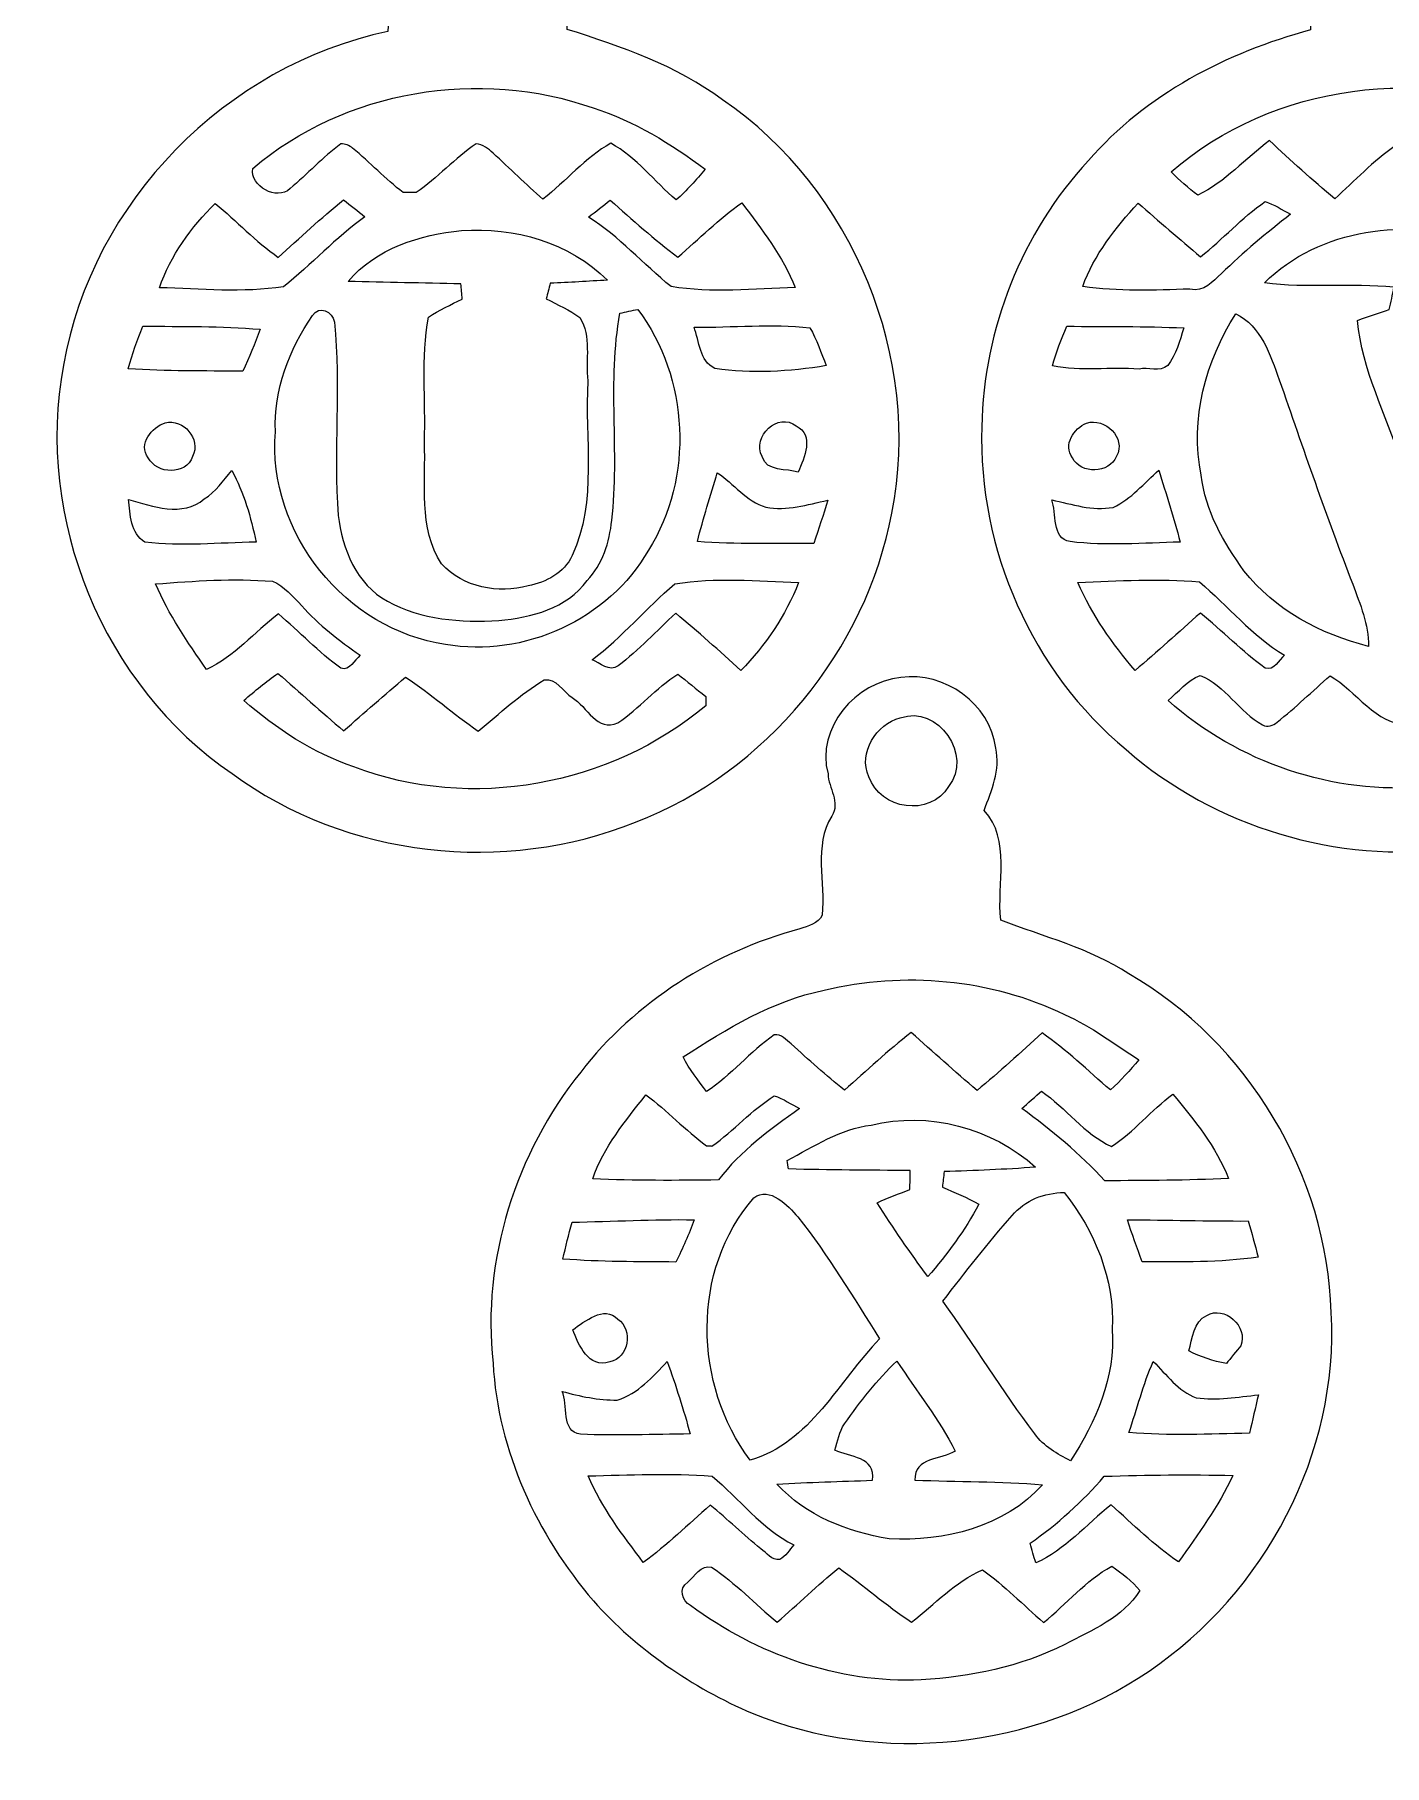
# Model space of a CAD drawing. Header units: centimetres. Extents: x -16.5 to 16.3, y -14.9 to 14.8.
# Drawn here: x -16.5 to -2.44, y -14.89 to 3.13 of the extents above; entities that cross this region are included whole.
import ezdxf

# ---------------------------------------------------------------- set-up
doc = ezdxf.new("R2010")
doc.units = ezdxf.units.CM
doc.header["$MEASUREMENT"] = 0
doc.layers.add('Layer 1', color=7, linetype='Continuous')

msp = doc.modelspace()

# ---------------------------------------------------------------- linework, layer by layer
at = {"layer": 'Layer 1', "color": 250, "lineweight": 9}
for points, knots in [([(-12.68031, 5.23634), (-12.469, 5.70236), (-11.83576, 5.86394), (-11.41455, 5.593), (-11.41455, 5.593), (-10.97216, 5.35946), (-10.8755, 4.73505), (-11.14291, 4.33464), (-11.14291, 4.33464), (-11.0847, 4.26868), (-11.01873, 4.20623), (-10.98098, 4.12545), (-10.98098, 4.12545), (-10.94147, 3.81394), (-10.95594, 3.49891), (-10.95453, 3.18529), (-10.95453, 3.18529), (-10.38938, 3.00397), (-9.81541, 2.811), (-9.33492, 2.45011), (-9.33492, 2.45011), (-7.97496, 1.52477), (-7.25071, -0.23771), (-7.57139, -1.85167), (-7.57139, -1.85167), (-7.84232, -3.2843), (-8.87913, -4.54654), (-10.24227, -5.07217), (-10.24227, -5.07217), (-11.60858, -5.62004), (-13.25534, -5.44259), (-14.44597, -4.56488), (-14.44597, -4.56488), (-15.79217, -3.65083), (-16.50372, -1.90776), (-16.2021, -0.31214), (-16.2021, -0.31214), (-15.9107, 1.38789), (-14.50594, 2.81135), (-12.82284, 3.16272), (-12.82284, 3.16272), (-12.79991, 3.48692), (-12.80132, 3.81253), (-12.77098, 4.13603), (-12.77098, 4.13603), (-12.74452, 4.21294), (-12.68102, 4.26868), (-12.63128, 4.33006), (-12.63128, 4.33006), (-12.77521, 4.60558), (-12.86411, 4.958), (-12.68031, 5.23634), (-12.68031, 5.23634), (-12.68031, 5.23634), (-12.68031, 5.23634), (-12.68031, 5.23634)], [0, 0, 0, 0, 0.06666667, 0.06666667, 0.06666667, 0.06666667, 0.13333333, 0.13333333, 0.13333333, 0.13333333, 0.2, 0.2, 0.2, 0.2, 0.26666667, 0.26666667, 0.26666667, 0.26666667, 0.33333333, 0.33333333, 0.33333333, 0.33333333, 0.4, 0.4, 0.4, 0.4, 0.46666667, 0.46666667, 0.46666667, 0.46666667, 0.53333333, 0.53333333, 0.53333333, 0.53333333, 0.6, 0.6, 0.6, 0.6, 0.66666667, 0.66666667, 0.66666667, 0.66666667, 0.73333333, 0.73333333, 0.73333333, 0.73333333, 0.8, 0.8, 0.8, 0.8, 0.86666667, 0.86666667, 0.86666667, 0.86666667, 1, 1, 1, 1]), ([(-2.45858, 5.70483), (-1.98198, 5.83466), (-1.44223, 5.46283), (-1.37414, 4.97811), (-1.37414, 4.97811), (-1.31805, 4.75269), (-1.43588, 4.54278), (-1.51313, 4.33747), (-1.51313, 4.33747), (-1.45034, 4.26268), (-1.3752, 4.19106), (-1.34662, 4.0944), (-1.34662, 4.0944), (-1.31276, 3.79243), (-1.32475, 3.48763), (-1.32334, 3.18424), (-1.32334, 3.18424), (-0.67141, 2.99691), (-0.02864, 2.73797), (0.49876, 2.29982), (0.49876, 2.29982), (1.84425, 1.26548), (2.44327, -0.61624), (1.95714, -2.24008), (1.95714, -2.24008), (1.49888, -3.88226), (-0.01594, -5.16778), (-1.71281, -5.34522), (-1.71281, -5.34522), (-2.92918, -5.50609), (-4.20624, -5.12509), (-5.12981, -4.31617), (-5.12981, -4.31617), (-6.11265, -3.50408), (-6.67321, -2.22632), (-6.63406, -0.9542), (-6.63406, -0.9542), (-6.61571, 0.06286), (-6.21743, 1.07216), (-5.52422, 1.81828), (-5.52422, 1.81828), (-4.92414, 2.50655), (-4.08383, 2.94399), (-3.2107, 3.17894), (-3.2107, 3.17894), (-3.20188, 3.47598), (-3.20506, 3.77337), (-3.18036, 4.06971), (-3.18036, 4.06971), (-3.16061, 4.17836), (-3.07382, 4.25633), (-3.00574, 4.33747), (-3.00574, 4.33747), (-3.14226, 4.60487), (-3.22093, 4.94142), (-3.07171, 5.21941), (-3.07171, 5.21941), (-2.93941, 5.44836), (-2.7281, 5.65862), (-2.45858, 5.70483), (-2.45858, 5.70483), (-2.45858, 5.70483), (-2.45858, 5.70483), (-2.45858, 5.70483)], [0, 0, 0, 0, 0.05882353, 0.05882353, 0.05882353, 0.05882353, 0.11764706, 0.11764706, 0.11764706, 0.11764706, 0.17647059, 0.17647059, 0.17647059, 0.17647059, 0.23529412, 0.23529412, 0.23529412, 0.23529412, 0.29411765, 0.29411765, 0.29411765, 0.29411765, 0.35294118, 0.35294118, 0.35294118, 0.35294118, 0.41176471, 0.41176471, 0.41176471, 0.41176471, 0.47058824, 0.47058824, 0.47058824, 0.47058824, 0.52941176, 0.52941176, 0.52941176, 0.52941176, 0.58823529, 0.58823529, 0.58823529, 0.58823529, 0.64705882, 0.64705882, 0.64705882, 0.64705882, 0.70588235, 0.70588235, 0.70588235, 0.70588235, 0.76470588, 0.76470588, 0.76470588, 0.76470588, 0.82352941, 0.82352941, 0.82352941, 0.82352941, 0.88235294, 0.88235294, 0.88235294, 0.88235294, 1, 1, 1, 1]), ([(-14.23148, 1.73644), (-14.26288, 1.55581), (-13.97818, 1.39318), (-13.84166, 1.52689), (-13.84166, 1.52689), (-13.66104, 1.67717), (-13.50299, 1.85426), (-13.31249, 1.99255), (-13.31249, 1.99255), (-13.26734, 1.99467), (-13.2243, 1.97597), (-13.19008, 1.9474), (-13.19008, 1.9474), (-13.00805, 1.80099), (-12.85035, 1.62602), (-12.66268, 1.48596), (-12.66268, 1.48596), (-12.66268, 1.48596), (-12.52721, 1.48561), (-12.52721, 1.48561), (-12.52721, 1.48561), (-12.30531, 1.63766), (-12.1254, 1.84333), (-11.90315, 1.99467), (-11.90315, 1.99467), (-11.83188, 1.99044), (-11.7772, 1.93964), (-11.7257, 1.89554), (-11.7257, 1.89554), (-11.55248, 1.73714), (-11.38421, 1.57239), (-11.20817, 1.41647), (-11.20817, 1.41647), (-10.96617, 1.60203), (-10.76791, 1.85356), (-10.49803, 1.9989), (-10.49803, 1.9989), (-10.23345, 1.85426), (-10.04612, 1.60026), (-9.81717, 1.40871), (-9.81717, 1.40871), (-9.70816, 1.50678), (-9.6115, 1.61755), (-9.51555, 1.72762), (-9.51555, 1.72762), (-9.87256, 1.99326), (-10.25708, 2.23279), (-10.6843, 2.36685), (-10.6843, 2.36685), (-11.86575, 2.78701), (-13.27369, 2.55241), (-14.23148, 1.73644), (-14.23148, 1.73644), (-14.23148, 1.73644), (-14.23148, 1.73644), (-14.23148, 1.73644)], [0, 0, 0, 0, 0.06666667, 0.06666667, 0.06666667, 0.06666667, 0.13333333, 0.13333333, 0.13333333, 0.13333333, 0.2, 0.2, 0.2, 0.2, 0.26666667, 0.26666667, 0.26666667, 0.26666667, 0.33333333, 0.33333333, 0.33333333, 0.33333333, 0.4, 0.4, 0.4, 0.4, 0.46666667, 0.46666667, 0.46666667, 0.46666667, 0.53333333, 0.53333333, 0.53333333, 0.53333333, 0.6, 0.6, 0.6, 0.6, 0.66666667, 0.66666667, 0.66666667, 0.66666667, 0.73333333, 0.73333333, 0.73333333, 0.73333333, 0.8, 0.8, 0.8, 0.8, 0.86666667, 0.86666667, 0.86666667, 0.86666667, 1, 1, 1, 1]), ([(-4.66273, 1.70116), (-4.57489, 1.61473), (-4.48317, 1.53288), (-4.38404, 1.4588), (-4.38404, 1.4588), (-4.09758, 1.59391), (-3.88662, 1.84086), (-3.63545, 2.02748), (-3.63545, 2.02748), (-3.41566, 1.81863), (-3.18953, 1.61649), (-2.95741, 1.42141), (-2.95741, 1.42141), (-2.74962, 1.60767), (-2.55665, 1.81193), (-2.3277, 1.9728), (-2.3277, 1.9728), (-2.3277, 1.9728), (-2.19153, 1.97068), (-2.19153, 1.97068), (-2.19153, 1.97068), (-1.96434, 1.81334), (-1.78901, 1.59074), (-1.57381, 1.41682), (-1.57381, 1.41682), (-1.35156, 1.60062), (-1.15683, 1.81511), (-0.93035, 1.99326), (-0.93035, 1.99326), (-0.83968, 1.99396), (-0.76419, 1.93611), (-0.69716, 1.88213), (-0.69716, 1.88213), (-0.52289, 1.73361), (-0.35638, 1.57592), (-0.18493, 1.42423), (-0.18493, 1.42423), (-0.08191, 1.50219), (0.01792, 1.58404), (0.11917, 1.66412), (0.11917, 1.66412), (-0.09391, 1.93787), (-0.42093, 2.09133), (-0.72609, 2.23879), (-0.72609, 2.23879), (-1.99538, 2.83393), (-3.60228, 2.62226), (-4.66273, 1.70116), (-4.66273, 1.70116), (-4.66273, 1.70116), (-4.66273, 1.70116), (-4.66273, 1.70116)], [0, 0, 0, 0, 0.07142857, 0.07142857, 0.07142857, 0.07142857, 0.14285714, 0.14285714, 0.14285714, 0.14285714, 0.21428571, 0.21428571, 0.21428571, 0.21428571, 0.28571429, 0.28571429, 0.28571429, 0.28571429, 0.35714286, 0.35714286, 0.35714286, 0.35714286, 0.42857143, 0.42857143, 0.42857143, 0.42857143, 0.5, 0.5, 0.5, 0.5, 0.57142857, 0.57142857, 0.57142857, 0.57142857, 0.64285714, 0.64285714, 0.64285714, 0.64285714, 0.71428571, 0.71428571, 0.71428571, 0.71428571, 0.78571429, 0.78571429, 0.78571429, 0.78571429, 0.85714286, 0.85714286, 0.85714286, 0.85714286, 1, 1, 1, 1]), ([(-13.96513, 0.81075), (-14.20114, 0.97655), (-14.3987, 1.18928), (-14.62059, 1.37166), (-14.62059, 1.37166), (-14.87389, 1.12719), (-15.08696, 0.82874), (-15.20268, 0.49501), (-15.20268, 0.49501), (-14.77299, 0.48125), (-14.33484, 0.43998), (-13.90939, 0.50489), (-13.90939, 0.50489), (-13.62011, 0.73631), (-13.36576, 1.01501), (-13.06343, 1.23373), (-13.06343, 1.23373), (-13.13575, 1.2937), (-13.20913, 1.35226), (-13.28356, 1.40941), (-13.28356, 1.40941), (-13.51922, 1.21962), (-13.74182, 1.01465), (-13.96513, 0.81075), (-13.96513, 0.81075), (-13.96513, 0.81075), (-13.96513, 0.81075), (-13.96513, 0.81075)], [0, 0, 0, 0, 0.125, 0.125, 0.125, 0.125, 0.25, 0.25, 0.25, 0.25, 0.375, 0.375, 0.375, 0.375, 0.5, 0.5, 0.5, 0.5, 0.625, 0.625, 0.625, 0.625, 0.75, 0.75, 0.75, 0.75, 1, 1, 1, 1]), ([(-10.73122, 1.2302), (-10.4116, 1.02771), (-10.1636, 0.7409), (-9.87185, 0.50595), (-9.87185, 0.50595), (-9.44781, 0.43751), (-9.00755, 0.48231), (-8.57786, 0.49642), (-8.57786, 0.49642), (-8.70945, 0.82098), (-8.92323, 1.1032), (-9.1356, 1.37872), (-9.1356, 1.37872), (-9.37338, 1.20939), (-9.58222, 1.00478), (-9.80059, 0.81181), (-9.80059, 0.81181), (-10.04577, 0.99772), (-10.27613, 1.20198), (-10.50579, 1.40659), (-10.50579, 1.40659), (-10.58093, 1.34803), (-10.65608, 1.28911), (-10.73122, 1.2302), (-10.73122, 1.2302), (-10.73122, 1.2302), (-10.73122, 1.2302), (-10.73122, 1.2302)], [0, 0, 0, 0, 0.125, 0.125, 0.125, 0.125, 0.25, 0.25, 0.25, 0.25, 0.375, 0.375, 0.375, 0.375, 0.5, 0.5, 0.5, 0.5, 0.625, 0.625, 0.625, 0.625, 0.75, 0.75, 0.75, 0.75, 1, 1, 1, 1]), ([(-4.35582, 0.81639), (-4.57101, 1.00372), (-4.79044, 1.18681), (-5.00528, 1.37484), (-5.00528, 1.37484), (-5.24023, 1.11872), (-5.46495, 0.83862), (-5.58243, 0.50736), (-5.58243, 0.50736), (-5.21271, 0.45585), (-4.83701, 0.46714), (-4.46518, 0.48125), (-4.46518, 0.48125), (-4.31701, 0.43998), (-4.23058, 0.56274), (-4.13674, 0.64212), (-4.13674, 0.64212), (-3.91061, 0.86366), (-3.66614, 1.06475), (-3.41743, 1.26019), (-3.41743, 1.26019), (-3.50633, 1.30393), (-3.58817, 1.3639), (-3.68307, 1.39213), (-3.68307, 1.39213), (-3.92472, 1.22138), (-4.12369, 0.99913), (-4.35582, 0.81639), (-4.35582, 0.81639), (-4.35582, 0.81639), (-4.35582, 0.81639), (-4.35582, 0.81639)], [0, 0, 0, 0, 0.11111111, 0.11111111, 0.11111111, 0.11111111, 0.22222222, 0.22222222, 0.22222222, 0.22222222, 0.33333333, 0.33333333, 0.33333333, 0.33333333, 0.44444444, 0.44444444, 0.44444444, 0.44444444, 0.55555556, 0.55555556, 0.55555556, 0.55555556, 0.66666667, 0.66666667, 0.66666667, 0.66666667, 0.77777778, 0.77777778, 0.77777778, 0.77777778, 1, 1, 1, 1]), ([(-12.05449, 1.08909), (-12.48946, 1.04852), (-12.94631, 0.90494), (-13.23735, 0.56098), (-13.23735, 0.56098), (-12.84577, 0.54687), (-12.45418, 0.54581), (-12.06225, 0.53452), (-12.06225, 0.53452), (-12.05766, 0.48231), (-12.05272, 0.42975), (-12.04778, 0.37683), (-12.04778, 0.37683), (-12.16667, 0.31651), (-12.28838, 0.26183), (-12.39986, 0.18809), (-12.39986, 0.18809), (-12.47782, -0.23806), (-12.42702, -0.67868), (-12.44219, -1.11083), (-12.44219, -1.11083), (-12.42314, -1.53452), (-12.50851, -2.00654), (-12.26263, -2.38224), (-12.26263, -2.38224), (-12.03826, -2.62813), (-11.67243, -2.69445), (-11.35951, -2.61049), (-11.35951, -2.61049), (-11.17395, -2.57627), (-10.98628, -2.4722), (-10.90302, -2.29581), (-10.90302, -2.29581), (-10.63879, -1.72608), (-10.77285, -1.07979), (-10.74004, -0.47548), (-10.74004, -0.47548), (-10.76685, -0.25888), (-10.69806, -0.00981), (-10.82153, 0.18457), (-10.82153, 0.18457), (-10.93089, 0.26288), (-11.05366, 0.31721), (-11.17184, 0.3793), (-11.17184, 0.3793), (-11.15843, 0.43328), (-11.14503, 0.48725), (-11.13162, 0.54052), (-11.13162, 0.54052), (-10.9323, 0.5504), (-10.73298, 0.56133), (-10.53366, 0.57368), (-10.53366, 0.57368), (-10.92842, 0.9635), (-11.50909, 1.13283), (-12.05449, 1.08909), (-12.05449, 1.08909), (-12.05449, 1.08909), (-12.05449, 1.08909), (-12.05449, 1.08909)], [0, 0, 0, 0, 0.0625, 0.0625, 0.0625, 0.0625, 0.125, 0.125, 0.125, 0.125, 0.1875, 0.1875, 0.1875, 0.1875, 0.25, 0.25, 0.25, 0.25, 0.3125, 0.3125, 0.3125, 0.3125, 0.375, 0.375, 0.375, 0.375, 0.4375, 0.4375, 0.4375, 0.4375, 0.5, 0.5, 0.5, 0.5, 0.5625, 0.5625, 0.5625, 0.5625, 0.625, 0.625, 0.625, 0.625, 0.6875, 0.6875, 0.6875, 0.6875, 0.75, 0.75, 0.75, 0.75, 0.8125, 0.8125, 0.8125, 0.8125, 0.875, 0.875, 0.875, 0.875, 1, 1, 1, 1]), ([(-3.69013, 0.54616), (-3.24245, 0.48443), (-2.78772, 0.5444), (-2.33934, 0.49889), (-2.33934, 0.49889), (-2.35521, 0.42163), (-2.37144, 0.34402), (-2.38802, 0.26641), (-2.38802, 0.26641), (-2.49844, 0.22972), (-2.60886, 0.19303), (-2.71858, 0.15493), (-2.71858, 0.15493), (-2.67342, -0.36189), (-2.42154, -0.82438), (-2.2649, -1.31192), (-2.2649, -1.31192), (-2.14214, -1.60508), (-2.08534, -1.93774), (-1.88814, -2.19492), (-1.88814, -2.19492), (-1.72974, -1.62412), (-1.49726, -1.07838), (-1.31734, -0.51464), (-1.31734, -0.51464), (-1.2616, -0.32026), (-1.15895, -0.13046), (-1.18717, 0.07873), (-1.18717, 0.07873), (-1.30746, 0.24454), (-1.62743, 0.21279), (-1.58122, 0.49713), (-1.58122, 0.49713), (-1.36003, 0.51053), (-1.13884, 0.51759), (-0.91729, 0.52782), (-0.91729, 0.52782), (-0.91341, 0.54899), (-0.906, 0.59167), (-0.90212, 0.61284), (-0.90212, 0.61284), (-1.08451, 0.72643), (-1.26231, 0.84991), (-1.45669, 0.94163), (-1.45669, 0.94163), (-2.19258, 1.24608), (-3.11404, 1.11131), (-3.69013, 0.54616), (-3.69013, 0.54616), (-3.69013, 0.54616), (-3.69013, 0.54616), (-3.69013, 0.54616)], [0, 0, 0, 0, 0.07142857, 0.07142857, 0.07142857, 0.07142857, 0.14285714, 0.14285714, 0.14285714, 0.14285714, 0.21428571, 0.21428571, 0.21428571, 0.21428571, 0.28571429, 0.28571429, 0.28571429, 0.28571429, 0.35714286, 0.35714286, 0.35714286, 0.35714286, 0.42857143, 0.42857143, 0.42857143, 0.42857143, 0.5, 0.5, 0.5, 0.5, 0.57142857, 0.57142857, 0.57142857, 0.57142857, 0.64285714, 0.64285714, 0.64285714, 0.64285714, 0.71428571, 0.71428571, 0.71428571, 0.71428571, 0.78571429, 0.78571429, 0.78571429, 0.78571429, 0.85714286, 0.85714286, 0.85714286, 0.85714286, 1, 1, 1, 1]), ([(-13.60953, 0.20362), (-13.84907, -0.14775), (-14.01593, -0.57249), (-13.99406, -1.00465), (-13.99406, -1.00465), (-14.08472, -2.05169), (-13.25711, -3.07298), (-12.2217, -3.22044), (-12.2217, -3.22044), (-11.40714, -3.36579), (-10.52131, -2.95868), (-10.10786, -2.23972), (-10.10786, -2.23972), (-9.6309, -1.48478), (-9.68453, -0.44408), (-10.21828, 0.26923), (-10.21828, 0.26923), (-10.28072, 0.25653), (-10.34281, 0.24278), (-10.40525, 0.22937), (-10.40525, 0.22937), (-10.53507, -0.48254), (-10.40666, -1.21138), (-10.48921, -1.92787), (-10.48921, -1.92787), (-10.51532, -2.15435), (-10.5834, -2.38754), (-10.74745, -2.5544), (-10.74745, -2.5544), (-10.95594, -2.8465), (-11.32918, -2.9414), (-11.66714, -2.97138), (-11.66714, -2.97138), (-12.05872, -2.99326), (-12.47641, -2.9668), (-12.82531, -2.76854), (-12.82531, -2.76854), (-13.15268, -2.59885), (-13.29803, -2.22244), (-13.34001, -1.87601), (-13.34001, -1.87601), (-13.39363, -1.20644), (-13.30826, -0.53122), (-13.38023, 0.13588), (-13.38023, 0.13588), (-13.40069, 0.24913), (-13.53756, 0.3158), (-13.60953, 0.20362), (-13.60953, 0.20362), (-13.60953, 0.20362), (-13.60953, 0.20362), (-13.60953, 0.20362)], [0, 0, 0, 0, 0.07142857, 0.07142857, 0.07142857, 0.07142857, 0.14285714, 0.14285714, 0.14285714, 0.14285714, 0.21428571, 0.21428571, 0.21428571, 0.21428571, 0.28571429, 0.28571429, 0.28571429, 0.28571429, 0.35714286, 0.35714286, 0.35714286, 0.35714286, 0.42857143, 0.42857143, 0.42857143, 0.42857143, 0.5, 0.5, 0.5, 0.5, 0.57142857, 0.57142857, 0.57142857, 0.57142857, 0.64285714, 0.64285714, 0.64285714, 0.64285714, 0.71428571, 0.71428571, 0.71428571, 0.71428571, 0.78571429, 0.78571429, 0.78571429, 0.78571429, 0.85714286, 0.85714286, 0.85714286, 0.85714286, 1, 1, 1, 1]), ([(-3.98822, 0.22408), (-4.30043, -0.27158), (-4.46871, -0.87377), (-4.34806, -1.45797), (-4.34806, -1.45797), (-4.30713, -1.82909), (-4.11628, -2.15647), (-3.9032, -2.45351), (-3.9032, -2.45351), (-3.58112, -2.86308), (-3.10381, -3.11461), (-2.60569, -3.24091), (-2.60569, -3.24091), (-2.59969, -3.01336), (-2.69423, -2.80134), (-2.76938, -2.59179), (-2.76938, -2.59179), (-3.04278, -1.88906), (-3.28831, -1.17574), (-3.5349, -0.46349), (-3.5349, -0.46349), (-3.62839, -0.20737), (-3.72329, 0.09637), (-3.98822, 0.22408), (-3.98822, 0.22408), (-3.98822, 0.22408), (-3.98822, 0.22408), (-3.98822, 0.22408)], [0, 0, 0, 0, 0.125, 0.125, 0.125, 0.125, 0.25, 0.25, 0.25, 0.25, 0.375, 0.375, 0.375, 0.375, 0.5, 0.5, 0.5, 0.5, 0.625, 0.625, 0.625, 0.625, 0.75, 0.75, 0.75, 0.75, 1, 1, 1, 1]), ([(-15.37624, 0.09461), (-15.43198, -0.05109), (-15.48772, -0.19749), (-15.52758, -0.34848), (-15.52758, -0.34848), (-15.13106, -0.376), (-14.73278, -0.37141), (-14.3352, -0.37423), (-14.3352, -0.37423), (-14.26711, -0.23206), (-14.20714, -0.08637), (-14.15422, 0.0618), (-14.15422, 0.0618), (-14.56027, 0.09814), (-14.96914, 0.08861), (-15.37624, 0.09461), (-15.37624, 0.09461), (-15.37624, 0.09461), (-15.37624, 0.09461), (-15.37624, 0.09461)], [0, 0, 0, 0, 0.16666667, 0.16666667, 0.16666667, 0.16666667, 0.33333333, 0.33333333, 0.33333333, 0.33333333, 0.5, 0.5, 0.5, 0.5, 0.66666667, 0.66666667, 0.66666667, 0.66666667, 1, 1, 1, 1]), ([(-9.63302, 0.08402), (-9.57693, -0.06097), (-9.57552, -0.27263), (-9.41677, -0.34636), (-9.41677, -0.34636), (-9.03224, -0.40422), (-8.63748, -0.37917), (-8.25472, -0.31708), (-8.25472, -0.31708), (-8.30869, -0.18444), (-8.35526, -0.04686), (-8.42511, 0.07803), (-8.42511, 0.07803), (-8.82551, 0.12107), (-9.23121, 0.07944), (-9.63302, 0.08402), (-9.63302, 0.08402), (-9.63302, 0.08402), (-9.63302, 0.08402), (-9.63302, 0.08402)], [0, 0, 0, 0, 0.16666667, 0.16666667, 0.16666667, 0.16666667, 0.33333333, 0.33333333, 0.33333333, 0.33333333, 0.5, 0.5, 0.5, 0.5, 0.66666667, 0.66666667, 0.66666667, 0.66666667, 1, 1, 1, 1]), ([(-5.74682, 0.09355), (-5.81032, -0.03909), (-5.85795, -0.17844), (-5.89746, -0.32026), (-5.89746, -0.32026), (-5.60006, -0.38023), (-5.29385, -0.32802), (-4.99364, -0.35236), (-4.99364, -0.35236), (-4.90545, -0.32943), (-4.77739, -0.38693), (-4.69731, -0.31673), (-4.69731, -0.31673), (-4.61158, -0.20102), (-4.57101, -0.05956), (-4.52938, 0.07626), (-4.52938, 0.07626), (-4.93508, 0.0939), (-5.34113, 0.08932), (-5.74682, 0.09355), (-5.74682, 0.09355), (-5.74682, 0.09355), (-5.74682, 0.09355), (-5.74682, 0.09355)], [0, 0, 0, 0, 0.14285714, 0.14285714, 0.14285714, 0.14285714, 0.28571429, 0.28571429, 0.28571429, 0.28571429, 0.42857143, 0.42857143, 0.42857143, 0.42857143, 0.57142857, 0.57142857, 0.57142857, 0.57142857, 0.71428571, 0.71428571, 0.71428571, 0.71428571, 1, 1, 1, 1]), ([(-15.14235, -0.91116), (-15.28135, -0.95702), (-15.43057, -1.13518), (-15.32015, -1.27629), (-15.32015, -1.27629), (-15.22843, -1.45021), (-14.92786, -1.45973), (-14.85731, -1.26464), (-14.85731, -1.26464), (-14.76523, -1.07697), (-14.95503, -0.86883), (-15.14235, -0.91116), (-15.14235, -0.91116), (-15.14235, -0.91116), (-15.14235, -0.91116), (-15.14235, -0.91116)], [0, 0, 0, 0, 0.2, 0.2, 0.2, 0.2, 0.4, 0.4, 0.4, 0.4, 0.6, 0.6, 0.6, 0.6, 1, 1, 1, 1]), ([(-8.92429, -1.26464), (-8.87913, -1.42375), (-8.66288, -1.38882), (-8.54717, -1.42516), (-8.54717, -1.42516), (-8.48296, -1.27629), (-8.37748, -1.03993), (-8.56834, -0.94503), (-8.56834, -0.94503), (-8.75743, -0.7958), (-9.03259, -1.05333), (-8.92429, -1.26464), (-8.92429, -1.26464), (-8.92429, -1.26464), (-8.92429, -1.26464), (-8.92429, -1.26464)], [0, 0, 0, 0, 0.2, 0.2, 0.2, 0.2, 0.4, 0.4, 0.4, 0.4, 0.6, 0.6, 0.6, 0.6, 1, 1, 1, 1]), ([(-5.54256, -0.91434), (-5.67415, -0.97078), (-5.79233, -1.14294), (-5.68932, -1.27629), (-5.68932, -1.27629), (-5.60006, -1.45126), (-5.30867, -1.44139), (-5.23071, -1.26112), (-5.23071, -1.26112), (-5.12628, -1.06568), (-5.35171, -0.85683), (-5.54256, -0.91434), (-5.54256, -0.91434), (-5.54256, -0.91434), (-5.54256, -0.91434), (-5.54256, -0.91434)], [0, 0, 0, 0, 0.2, 0.2, 0.2, 0.2, 0.4, 0.4, 0.4, 0.4, 0.6, 0.6, 0.6, 0.6, 1, 1, 1, 1]), ([(-14.73525, -1.70491), (-14.96243, -1.89612), (-15.27323, -1.78499), (-15.52653, -1.7102), (-15.52653, -1.7102), (-15.50748, -1.86613), (-15.50571, -2.06474), (-15.35437, -2.15541), (-15.35437, -2.15541), (-14.97125, -2.1988), (-14.58143, -2.16352), (-14.19655, -2.15435), (-14.19655, -2.15435), (-14.24876, -1.89753), (-14.3225, -1.64071), (-14.44914, -1.40999), (-14.44914, -1.40999), (-14.53875, -1.51335), (-14.61777, -1.63012), (-14.73525, -1.70491), (-14.73525, -1.70491), (-14.73525, -1.70491), (-14.73525, -1.70491), (-14.73525, -1.70491)], [0, 0, 0, 0, 0.14285714, 0.14285714, 0.14285714, 0.14285714, 0.28571429, 0.28571429, 0.28571429, 0.28571429, 0.42857143, 0.42857143, 0.42857143, 0.42857143, 0.57142857, 0.57142857, 0.57142857, 0.57142857, 0.71428571, 0.71428571, 0.71428571, 0.71428571, 1, 1, 1, 1]), ([(-9.38996, -1.43186), (-9.46122, -1.66999), (-9.53671, -1.90776), (-9.59774, -2.14906), (-9.59774, -2.14906), (-9.19381, -2.1801), (-8.78812, -2.16846), (-8.38348, -2.16881), (-8.38348, -2.16881), (-8.3355, -2.01853), (-8.284, -1.86931), (-8.2399, -1.71761), (-8.2399, -1.71761), (-8.45121, -1.76559), (-8.66641, -1.83368), (-8.88513, -1.79099), (-8.88513, -1.79099), (-9.09045, -1.73208), (-9.2171, -1.5451), (-9.38996, -1.43186), (-9.38996, -1.43186), (-9.38996, -1.43186), (-9.38996, -1.43186), (-9.38996, -1.43186)], [0, 0, 0, 0, 0.14285714, 0.14285714, 0.14285714, 0.14285714, 0.28571429, 0.28571429, 0.28571429, 0.28571429, 0.42857143, 0.42857143, 0.42857143, 0.42857143, 0.57142857, 0.57142857, 0.57142857, 0.57142857, 0.71428571, 0.71428571, 0.71428571, 0.71428571, 1, 1, 1, 1]), ([(-5.26493, -1.79275), (-5.48188, -1.83368), (-5.69567, -1.7603), (-5.90592, -1.71479), (-5.90592, -1.71479), (-5.84877, -1.85096), (-5.91227, -2.1166), (-5.71472, -2.15012), (-5.71472, -2.15012), (-5.33513, -2.19563), (-4.9499, -2.16529), (-4.56819, -2.15435), (-4.56819, -2.15435), (-4.63169, -1.90141), (-4.71459, -1.65341), (-4.79079, -1.40434), (-4.79079, -1.40434), (-4.94213, -1.54016), (-5.0776, -1.70632), (-5.26493, -1.79275), (-5.26493, -1.79275), (-5.26493, -1.79275), (-5.26493, -1.79275), (-5.26493, -1.79275)], [0, 0, 0, 0, 0.14285714, 0.14285714, 0.14285714, 0.14285714, 0.28571429, 0.28571429, 0.28571429, 0.28571429, 0.42857143, 0.42857143, 0.42857143, 0.42857143, 0.57142857, 0.57142857, 0.57142857, 0.57142857, 0.71428571, 0.71428571, 0.71428571, 0.71428571, 1, 1, 1, 1]), ([(-9.83234, -2.59038), (-10.13185, -2.83803), (-10.37985, -3.14742), (-10.69559, -3.37919), (-10.69559, -3.37919), (-10.61233, -3.41412), (-10.51355, -3.51149), (-10.42289, -3.44305), (-10.42289, -3.44305), (-10.20805, -3.27795), (-10.02178, -3.08004), (-9.82387, -2.89589), (-9.82387, -2.89589), (-9.5921, -3.08815), (-9.36703, -3.28818), (-9.14583, -3.49208), (-9.14583, -3.49208), (-8.8876, -3.23103), (-8.67664, -2.91847), (-8.54329, -2.57627), (-8.54329, -2.57627), (-8.97156, -2.56287), (-9.41006, -2.51665), (-9.83234, -2.59038), (-9.83234, -2.59038), (-9.83234, -2.59038), (-9.83234, -2.59038), (-9.83234, -2.59038)], [0, 0, 0, 0, 0.125, 0.125, 0.125, 0.125, 0.25, 0.25, 0.25, 0.25, 0.375, 0.375, 0.375, 0.375, 0.5, 0.5, 0.5, 0.5, 0.625, 0.625, 0.625, 0.625, 0.75, 0.75, 0.75, 0.75, 1, 1, 1, 1]), ([(-15.24325, -2.59038), (-15.10848, -2.91071), (-14.90846, -3.1961), (-14.71231, -3.48079), (-14.71231, -3.48079), (-14.42057, -3.3485), (-14.21525, -3.09309), (-13.96407, -2.90294), (-13.96407, -2.90294), (-13.74359, -3.08815), (-13.54568, -3.30017), (-13.31179, -3.4688), (-13.31179, -3.4688), (-13.21865, -3.49596), (-13.17173, -3.38413), (-13.11141, -3.33369), (-13.11141, -3.33369), (-13.32872, -3.17988), (-13.54462, -3.01866), (-13.72066, -2.81757), (-13.72066, -2.81757), (-13.81344, -2.72373), (-13.90234, -2.6119), (-14.02616, -2.56251), (-14.02616, -2.56251), (-14.43115, -2.53182), (-14.83896, -2.55793), (-15.24325, -2.59038), (-15.24325, -2.59038), (-15.24325, -2.59038), (-15.24325, -2.59038), (-15.24325, -2.59038)], [0, 0, 0, 0, 0.11111111, 0.11111111, 0.11111111, 0.11111111, 0.22222222, 0.22222222, 0.22222222, 0.22222222, 0.33333333, 0.33333333, 0.33333333, 0.33333333, 0.44444444, 0.44444444, 0.44444444, 0.44444444, 0.55555556, 0.55555556, 0.55555556, 0.55555556, 0.66666667, 0.66666667, 0.66666667, 0.66666667, 0.77777778, 0.77777778, 0.77777778, 0.77777778, 1, 1, 1, 1]), ([(-5.63287, -2.57627), (-5.48682, -2.91176), (-5.27375, -3.21304), (-5.03774, -3.49138), (-5.03774, -3.49138), (-4.80561, -3.29806), (-4.58371, -3.09274), (-4.35723, -2.89342), (-4.35723, -2.89342), (-4.12722, -3.07898), (-3.92049, -3.29418), (-3.6806, -3.46739), (-3.6806, -3.46739), (-3.58747, -3.49738), (-3.54055, -3.38343), (-3.48058, -3.33333), (-3.48058, -3.33333), (-3.81924, -3.12978), (-4.07007, -2.8211), (-4.3664, -2.56781), (-4.3664, -2.56781), (-4.78797, -2.5357), (-5.2113, -2.55581), (-5.63287, -2.57627), (-5.63287, -2.57627), (-5.63287, -2.57627), (-5.63287, -2.57627), (-5.63287, -2.57627)], [0, 0, 0, 0, 0.125, 0.125, 0.125, 0.125, 0.25, 0.25, 0.25, 0.25, 0.375, 0.375, 0.375, 0.375, 0.5, 0.5, 0.5, 0.5, 0.625, 0.625, 0.625, 0.625, 0.75, 0.75, 0.75, 0.75, 1, 1, 1, 1]), ([(-14.32532, -3.80394), (-13.98595, -4.09604), (-13.60495, -4.35286), (-13.17667, -4.49432), (-13.17667, -4.49432), (-11.95853, -4.96317), (-10.50756, -4.69435), (-9.51096, -3.85968), (-9.51096, -3.85968), (-9.51096, -3.83534), (-9.51131, -3.7863), (-9.51131, -3.76196), (-9.51131, -3.76196), (-9.60903, -3.68364), (-9.70569, -3.60674), (-9.80271, -3.52877), (-9.80271, -3.52877), (-10.02778, -3.67694), (-10.20381, -3.88578), (-10.42571, -4.03713), (-10.42571, -4.03713), (-10.64091, -4.13837), (-10.74886, -3.86779), (-10.90126, -3.77289), (-10.90126, -3.77289), (-10.99615, -3.71927), (-11.07271, -3.56334), (-11.19371, -3.5898), (-11.19371, -3.5898), (-11.44453, -3.73868), (-11.65726, -3.94046), (-11.88163, -4.12461), (-11.88163, -4.12461), (-12.13845, -3.94258), (-12.37763, -3.73691), (-12.63833, -3.56088), (-12.63833, -3.56088), (-12.85706, -3.74291), (-13.06766, -3.93411), (-13.28427, -4.11897), (-13.28427, -4.11897), (-13.5164, -3.92529), (-13.739, -3.71998), (-13.96795, -3.52242), (-13.96795, -3.52242), (-14.0939, -3.60744), (-14.20925, -3.70622), (-14.32532, -3.80394)], [0, 0, 0, 0, 0.07692308, 0.07692308, 0.07692308, 0.07692308, 0.15384615, 0.15384615, 0.15384615, 0.15384615, 0.23076923, 0.23076923, 0.23076923, 0.23076923, 0.30769231, 0.30769231, 0.30769231, 0.30769231, 0.38461538, 0.38461538, 0.38461538, 0.38461538, 0.46153846, 0.46153846, 0.46153846, 0.46153846, 0.53846154, 0.53846154, 0.53846154, 0.53846154, 0.61538462, 0.61538462, 0.61538462, 0.61538462, 0.69230769, 0.69230769, 0.69230769, 0.69230769, 0.76923077, 0.76923077, 0.76923077, 0.76923077, 0.84615385, 0.84615385, 0.84615385, 0.84615385, 1, 1, 1, 1]), ([(-7.47684, -3.56652), (-7.02881, -3.49455), (-6.54057, -3.8438), (-6.48977, -4.29959), (-6.48977, -4.29959), (-6.43509, -4.52643), (-6.53281, -4.74162), (-6.61042, -4.9487), (-6.61042, -4.9487), (-6.32608, -5.25456), (-6.47919, -5.7167), (-6.43756, -6.091), (-6.43756, -6.091), (-5.98847, -6.26668), (-5.5094, -6.38345), (-5.10194, -6.65227), (-5.10194, -6.65227), (-3.85875, -7.36629), (-3.03572, -8.746), (-2.99304, -10.17828), (-2.99304, -10.17828), (-2.91084, -11.64513), (-3.68236, -13.0954), (-4.89133, -13.91208), (-4.89133, -13.91208), (-6.08372, -14.727), (-7.68992, -14.89492), (-9.02765, -14.35164), (-9.02765, -14.35164), (-9.65278, -14.08388), (-10.22569, -13.69018), (-10.68077, -13.18289), (-10.68077, -13.18289), (-11.27203, -12.49074), (-11.6756, -11.62185), (-11.72711, -10.70533), (-11.72711, -10.70533), (-11.84529, -9.62689), (-11.48934, -8.51564), (-10.81377, -7.67356), (-10.81377, -7.67356), (-10.24509, -6.94296), (-9.42347, -6.42049), (-8.53094, -6.18413), (-8.53094, -6.18413), (-8.44698, -6.15203), (-8.33868, -6.12945), (-8.29776, -6.03914), (-8.29776, -6.03914), (-8.26283, -5.6973), (-8.38913, -5.31982), (-8.19792, -5.00797), (-8.19792, -5.00797), (-8.1062, -4.86897), (-8.23179, -4.71199), (-8.23673, -4.56982), (-8.23673, -4.56982), (-8.36514, -4.09357), (-7.9478, -3.60568), (-7.47684, -3.56652), (-7.47684, -3.56652), (-7.47684, -3.56652), (-7.47684, -3.56652), (-7.47684, -3.56652)], [0, 0, 0, 0, 0.05882353, 0.05882353, 0.05882353, 0.05882353, 0.11764706, 0.11764706, 0.11764706, 0.11764706, 0.17647059, 0.17647059, 0.17647059, 0.17647059, 0.23529412, 0.23529412, 0.23529412, 0.23529412, 0.29411765, 0.29411765, 0.29411765, 0.29411765, 0.35294118, 0.35294118, 0.35294118, 0.35294118, 0.41176471, 0.41176471, 0.41176471, 0.41176471, 0.47058824, 0.47058824, 0.47058824, 0.47058824, 0.52941176, 0.52941176, 0.52941176, 0.52941176, 0.58823529, 0.58823529, 0.58823529, 0.58823529, 0.64705882, 0.64705882, 0.64705882, 0.64705882, 0.70588235, 0.70588235, 0.70588235, 0.70588235, 0.76470588, 0.76470588, 0.76470588, 0.76470588, 0.82352941, 0.82352941, 0.82352941, 0.82352941, 0.88235294, 0.88235294, 0.88235294, 0.88235294, 1, 1, 1, 1]), ([(-4.69413, -3.80394), (-3.9667, -4.45129), (-2.9687, -4.79278), (-1.99644, -4.70141), (-1.99644, -4.70141), (-1.22103, -4.66084), (-0.4862, -4.3391), (0.12199, -3.86638), (0.12199, -3.86638), (0.1234, -3.83639), (0.12587, -3.77713), (0.12728, -3.74749), (0.12728, -3.74749), (0.00981, -3.68364), (-0.08509, -3.55805), (-0.22514, -3.54712), (-0.22514, -3.54712), (-0.4421, -3.6914), (-0.61002, -3.89566), (-0.8171, -4.053), (-0.8171, -4.053), (-0.8171, -4.053), (-0.94975, -4.04947), (-0.94975, -4.04947), (-0.94975, -4.04947), (-1.16177, -3.88896), (-1.35262, -3.7034), (-1.56146, -3.53936), (-1.56146, -3.53936), (-1.76819, -3.71574), (-1.96575, -3.90307), (-2.18976, -4.05759), (-2.18976, -4.05759), (-2.5316, -4.05582), (-2.73128, -3.70693), (-3.00468, -3.54606), (-3.00468, -3.54606), (-3.18812, -3.70798), (-3.36557, -3.87732), (-3.55713, -4.03042), (-3.55713, -4.03042), (-3.59876, -4.06464), (-3.65802, -4.08828), (-3.70847, -4.05794), (-3.70847, -4.05794), (-3.95365, -3.92494), (-4.09723, -3.64731), (-4.35899, -3.54288), (-4.35899, -3.54288), (-4.49516, -3.59157), (-4.58477, -3.7161), (-4.69413, -3.80394)], [0, 0, 0, 0, 0.07142857, 0.07142857, 0.07142857, 0.07142857, 0.14285714, 0.14285714, 0.14285714, 0.14285714, 0.21428571, 0.21428571, 0.21428571, 0.21428571, 0.28571429, 0.28571429, 0.28571429, 0.28571429, 0.35714286, 0.35714286, 0.35714286, 0.35714286, 0.42857143, 0.42857143, 0.42857143, 0.42857143, 0.5, 0.5, 0.5, 0.5, 0.57142857, 0.57142857, 0.57142857, 0.57142857, 0.64285714, 0.64285714, 0.64285714, 0.64285714, 0.71428571, 0.71428571, 0.71428571, 0.71428571, 0.78571429, 0.78571429, 0.78571429, 0.78571429, 0.85714286, 0.85714286, 0.85714286, 0.85714286, 1, 1, 1, 1]), ([(-7.48319, -3.98456), (-7.73402, -4.04912), (-7.92452, -4.34933), (-7.81092, -4.59839), (-7.81092, -4.59839), (-7.69627, -4.93953), (-7.17028, -5.02349), (-6.98013, -4.69964), (-6.98013, -4.69964), (-6.72366, -4.38073), (-7.08949, -3.84451), (-7.48319, -3.98456), (-7.48319, -3.98456), (-7.48319, -3.98456), (-7.48319, -3.98456), (-7.48319, -3.98456)], [0, 0, 0, 0, 0.2, 0.2, 0.2, 0.2, 0.4, 0.4, 0.4, 0.4, 0.6, 0.6, 0.6, 0.6, 1, 1, 1, 1]), ([(-8.278, -6.82231), (-8.81669, -6.93167), (-9.29153, -7.22271), (-9.74661, -7.51693), (-9.74661, -7.51693), (-9.67994, -7.64639), (-9.58963, -7.76034), (-9.50249, -7.87676), (-9.50249, -7.87676), (-9.24426, -7.70884), (-9.05023, -7.46224), (-8.79729, -7.28727), (-8.79729, -7.28727), (-8.72321, -7.27351), (-8.67064, -7.34054), (-8.61949, -7.38111), (-8.61949, -7.38111), (-8.43887, -7.54515), (-8.2586, -7.71025), (-8.06633, -7.86124), (-8.06633, -7.86124), (-7.83315, -7.66298), (-7.61407, -7.44778), (-7.3696, -7.26257), (-7.3696, -7.26257), (-7.141, -7.4633), (-6.91663, -7.66897), (-6.68345, -7.86476), (-6.68345, -7.86476), (-6.44955, -7.67497), (-6.22942, -7.46895), (-6.00682, -7.26645), (-6.00682, -7.26645), (-5.75, -7.44037), (-5.53057, -7.66227), (-5.29244, -7.86053), (-5.29244, -7.86053), (-5.18731, -7.76211), (-5.08995, -7.65592), (-4.99646, -7.54691), (-4.99646, -7.54691), (-5.25223, -7.38534), (-5.49282, -7.19696), (-5.77116, -7.07454), (-5.77116, -7.07454), (-6.5448, -6.70166), (-7.44474, -6.62016), (-8.278, -6.82231), (-8.278, -6.82231), (-8.278, -6.82231), (-8.278, -6.82231), (-8.278, -6.82231)], [0, 0, 0, 0, 0.07142857, 0.07142857, 0.07142857, 0.07142857, 0.14285714, 0.14285714, 0.14285714, 0.14285714, 0.21428571, 0.21428571, 0.21428571, 0.21428571, 0.28571429, 0.28571429, 0.28571429, 0.28571429, 0.35714286, 0.35714286, 0.35714286, 0.35714286, 0.42857143, 0.42857143, 0.42857143, 0.42857143, 0.5, 0.5, 0.5, 0.5, 0.57142857, 0.57142857, 0.57142857, 0.57142857, 0.64285714, 0.64285714, 0.64285714, 0.64285714, 0.71428571, 0.71428571, 0.71428571, 0.71428571, 0.78571429, 0.78571429, 0.78571429, 0.78571429, 0.85714286, 0.85714286, 0.85714286, 0.85714286, 1, 1, 1, 1]), ([(-10.13396, -7.91168), (-10.3474, -8.18156), (-10.576, -8.45567), (-10.68747, -8.78622), (-10.68747, -8.78622), (-10.25109, -8.80597), (-9.814, -8.80351), (-9.37726, -8.79751), (-9.37726, -8.79751), (-9.14795, -8.49518), (-8.84174, -8.2694), (-8.53271, -8.05526), (-8.53271, -8.05526), (-8.6202, -8.00905), (-8.70275, -7.95261), (-8.79623, -7.9205), (-8.79623, -7.9205), (-9.03259, -8.07008), (-9.2171, -8.28492), (-9.44605, -8.44438), (-9.44605, -8.44438), (-9.45981, -8.44402), (-9.48803, -8.44261), (-9.50214, -8.44191), (-9.50214, -8.44191), (-9.72368, -8.27998), (-9.91277, -8.07502), (-10.13396, -7.91168), (-10.13396, -7.91168), (-10.13396, -7.91168), (-10.13396, -7.91168), (-10.13396, -7.91168)], [0, 0, 0, 0, 0.11111111, 0.11111111, 0.11111111, 0.11111111, 0.22222222, 0.22222222, 0.22222222, 0.22222222, 0.33333333, 0.33333333, 0.33333333, 0.33333333, 0.44444444, 0.44444444, 0.44444444, 0.44444444, 0.55555556, 0.55555556, 0.55555556, 0.55555556, 0.66666667, 0.66666667, 0.66666667, 0.66666667, 0.77777778, 0.77777778, 0.77777778, 0.77777778, 1, 1, 1, 1]), ([(-6.01352, -7.87288), (-6.06432, -7.91768), (-6.16521, -8.00729), (-6.21566, -8.05244), (-6.21566, -8.05244), (-5.90839, -8.28104), (-5.6103, -8.52234), (-5.351, -8.80668), (-5.351, -8.80668), (-4.92203, -8.80351), (-4.4927, -8.80386), (-4.06372, -8.78234), (-4.06372, -8.78234), (-4.19107, -8.45214), (-4.42143, -8.17274), (-4.64545, -7.90357), (-4.64545, -7.90357), (-4.86805, -8.07326), (-5.04761, -8.29586), (-5.28221, -8.44896), (-5.28221, -8.44896), (-5.56655, -8.32338), (-5.75705, -8.04574), (-6.01352, -7.87288), (-6.01352, -7.87288), (-6.01352, -7.87288), (-6.01352, -7.87288), (-6.01352, -7.87288)], [0, 0, 0, 0, 0.125, 0.125, 0.125, 0.125, 0.25, 0.25, 0.25, 0.25, 0.375, 0.375, 0.375, 0.375, 0.5, 0.5, 0.5, 0.5, 0.625, 0.625, 0.625, 0.625, 0.75, 0.75, 0.75, 0.75, 1, 1, 1, 1]), ([(-7.78693, -8.22636), (-8.10796, -8.26869), (-8.38348, -8.44544), (-8.66182, -8.59678), (-8.66182, -8.59678), (-8.6583, -8.61865), (-8.65089, -8.66169), (-8.64701, -8.68356), (-8.64701, -8.68356), (-8.22544, -8.69556), (-7.80316, -8.69626), (-7.38089, -8.69908), (-7.38089, -8.69908), (-7.38124, -8.76505), (-7.38195, -8.83173), (-7.38371, -8.89805), (-7.38371, -8.89805), (-7.49836, -8.94215), (-7.61372, -8.98377), (-7.72555, -9.03493), (-7.72555, -9.03493), (-7.55763, -9.29669), (-7.38265, -9.55492), (-7.19533, -9.80398), (-7.19533, -9.80398), (-6.9946, -9.5708), (-6.80974, -9.32279), (-6.66545, -9.0508), (-6.66545, -9.0508), (-6.78716, -8.98201), (-6.91698, -8.92804), (-7.04469, -8.87194), (-7.04469, -8.87194), (-7.03869, -8.81797), (-7.03305, -8.7647), (-7.02705, -8.71143), (-7.02705, -8.71143), (-6.70955, -8.69908), (-6.3917, -8.68956), (-6.0749, -8.66451), (-6.0749, -8.66451), (-6.52716, -8.25176), (-7.19145, -8.08066), (-7.78693, -8.22636), (-7.78693, -8.22636), (-7.78693, -8.22636), (-7.78693, -8.22636), (-7.78693, -8.22636)], [0, 0, 0, 0, 0.07692308, 0.07692308, 0.07692308, 0.07692308, 0.15384615, 0.15384615, 0.15384615, 0.15384615, 0.23076923, 0.23076923, 0.23076923, 0.23076923, 0.30769231, 0.30769231, 0.30769231, 0.30769231, 0.38461538, 0.38461538, 0.38461538, 0.38461538, 0.46153846, 0.46153846, 0.46153846, 0.46153846, 0.53846154, 0.53846154, 0.53846154, 0.53846154, 0.61538462, 0.61538462, 0.61538462, 0.61538462, 0.69230769, 0.69230769, 0.69230769, 0.69230769, 0.76923077, 0.76923077, 0.76923077, 0.76923077, 0.84615385, 0.84615385, 0.84615385, 0.84615385, 1, 1, 1, 1]), ([(-9.00931, -8.98413), (-9.66724, -9.73907), (-9.6362, -10.92758), (-9.04953, -11.71639), (-9.04953, -11.71639), (-8.42193, -11.53824), (-8.1256, -10.89019), (-7.69874, -10.45168), (-7.69874, -10.45168), (-7.97179, -10.022), (-8.23567, -9.58279), (-8.55035, -9.18204), (-8.55035, -9.18204), (-8.65477, -9.06668), (-8.8435, -8.85889), (-9.00931, -8.98413), (-9.00931, -8.98413), (-9.00931, -8.98413), (-9.00931, -8.98413), (-9.00931, -8.98413)], [0, 0, 0, 0, 0.16666667, 0.16666667, 0.16666667, 0.16666667, 0.33333333, 0.33333333, 0.33333333, 0.33333333, 0.5, 0.5, 0.5, 0.5, 0.66666667, 0.66666667, 0.66666667, 0.66666667, 1, 1, 1, 1]), ([(-6.31832, -9.16969), (-6.57338, -9.45403), (-6.80445, -9.75989), (-7.04116, -10.05939), (-7.04116, -10.05939), (-6.7152, -10.51589), (-6.41851, -10.99284), (-6.08266, -11.44264), (-6.08266, -11.44264), (-5.98918, -11.5714), (-5.84771, -11.65183), (-5.70907, -11.72345), (-5.70907, -11.72345), (-5.44943, -11.31564), (-5.23565, -10.84856), (-5.27551, -10.35291), (-5.27551, -10.35291), (-5.2487, -9.83221), (-5.45613, -9.33091), (-5.77469, -8.92874), (-5.77469, -8.92874), (-5.98495, -8.93192), (-6.1825, -9.00494), (-6.31832, -9.16969), (-6.31832, -9.16969), (-6.31832, -9.16969), (-6.31832, -9.16969), (-6.31832, -9.16969)], [0, 0, 0, 0, 0.125, 0.125, 0.125, 0.125, 0.25, 0.25, 0.25, 0.25, 0.375, 0.375, 0.375, 0.375, 0.5, 0.5, 0.5, 0.5, 0.625, 0.625, 0.625, 0.625, 0.75, 0.75, 0.75, 0.75, 1, 1, 1, 1]), ([(-10.90408, -9.23813), (-10.93759, -9.36548), (-10.97005, -9.49319), (-10.99968, -9.6216), (-10.99968, -9.6216), (-10.60775, -9.65088), (-10.21405, -9.64982), (-9.82105, -9.65264), (-9.82105, -9.65264), (-9.7505, -9.50941), (-9.68523, -9.36301), (-9.63161, -9.21237), (-9.63161, -9.21237), (-10.056, -9.20567), (-10.48004, -9.22966), (-10.90408, -9.23813), (-10.90408, -9.23813), (-10.90408, -9.23813), (-10.90408, -9.23813), (-10.90408, -9.23813)], [0, 0, 0, 0, 0.16666667, 0.16666667, 0.16666667, 0.16666667, 0.33333333, 0.33333333, 0.33333333, 0.33333333, 0.5, 0.5, 0.5, 0.5, 0.66666667, 0.66666667, 0.66666667, 0.66666667, 1, 1, 1, 1]), ([(-5.11711, -9.21308), (-5.06984, -9.35984), (-5.01692, -9.50518), (-4.9626, -9.65017), (-4.9626, -9.65017), (-4.55972, -9.65264), (-4.15403, -9.6597), (-3.75398, -9.60043), (-3.75398, -9.60043), (-3.78855, -9.47449), (-3.82206, -9.34961), (-3.85911, -9.22507), (-3.85911, -9.22507), (-4.27856, -9.22754), (-4.69766, -9.21273), (-5.11711, -9.21308), (-5.11711, -9.21308), (-5.11711, -9.21308), (-5.11711, -9.21308), (-5.11711, -9.21308)], [0, 0, 0, 0, 0.16666667, 0.16666667, 0.16666667, 0.16666667, 0.33333333, 0.33333333, 0.33333333, 0.33333333, 0.5, 0.5, 0.5, 0.5, 0.66666667, 0.66666667, 0.66666667, 0.66666667, 1, 1, 1, 1]), ([(-10.89632, -10.35714), (-10.83635, -10.51236), (-10.73369, -10.76707), (-10.51038, -10.69334), (-10.51038, -10.69334), (-10.31247, -10.65065), (-10.26132, -10.35996), (-10.42642, -10.24672), (-10.42642, -10.24672), (-10.57176, -10.09961), (-10.76967, -10.27247), (-10.89632, -10.35714), (-10.89632, -10.35714), (-10.89632, -10.35714), (-10.89632, -10.35714), (-10.89632, -10.35714)], [0, 0, 0, 0, 0.2, 0.2, 0.2, 0.2, 0.4, 0.4, 0.4, 0.4, 0.6, 0.6, 0.6, 0.6, 1, 1, 1, 1]), ([(-4.29055, -10.20862), (-4.42849, -10.27388), (-4.44048, -10.45274), (-4.47788, -10.57833), (-4.47788, -10.57833), (-4.3537, -10.64218), (-4.22282, -10.68593), (-4.08524, -10.70886), (-4.08524, -10.70886), (-4.04784, -10.663), (-3.9727, -10.57127), (-3.93531, -10.52541), (-3.93531, -10.52541), (-3.85558, -10.32221), (-4.10711, -10.10032), (-4.29055, -10.20862), (-4.29055, -10.20862), (-4.29055, -10.20862), (-4.29055, -10.20862), (-4.29055, -10.20862)], [0, 0, 0, 0, 0.16666667, 0.16666667, 0.16666667, 0.16666667, 0.33333333, 0.33333333, 0.33333333, 0.33333333, 0.5, 0.5, 0.5, 0.5, 0.66666667, 0.66666667, 0.66666667, 0.66666667, 1, 1, 1, 1]), ([(-10.43277, -11.09127), (-10.62856, -11.09127), (-10.82047, -11.05211), (-11.00815, -10.99955), (-11.00815, -10.99955), (-10.94041, -11.12866), (-11.02261, -11.42817), (-10.81553, -11.44475), (-10.81553, -11.44475), (-10.43524, -11.46557), (-10.05353, -11.44511), (-9.67253, -11.44334), (-9.67253, -11.44334), (-9.74203, -11.18899), (-9.82281, -10.93711), (-9.91136, -10.6891), (-9.91136, -10.6891), (-10.06411, -10.84679), (-10.21616, -11.02318), (-10.43277, -11.09127), (-10.43277, -11.09127), (-10.43277, -11.09127), (-10.43277, -11.09127), (-10.43277, -11.09127)], [0, 0, 0, 0, 0.14285714, 0.14285714, 0.14285714, 0.14285714, 0.28571429, 0.28571429, 0.28571429, 0.28571429, 0.42857143, 0.42857143, 0.42857143, 0.42857143, 0.57142857, 0.57142857, 0.57142857, 0.57142857, 0.71428571, 0.71428571, 0.71428571, 0.71428571, 1, 1, 1, 1]), ([(-8.06528, -11.33857), (-8.12101, -11.42041), (-8.13336, -11.51742), (-8.16441, -11.61126), (-8.16441, -11.61126), (-8.00848, -11.68887), (-7.7386, -11.67512), (-7.77282, -11.92559), (-7.77282, -11.92559), (-8.10479, -11.93864), (-8.43675, -11.94534), (-8.76836, -11.96475), (-8.76836, -11.96475), (-8.46921, -12.29812), (-8.03106, -12.46181), (-7.60031, -12.53695), (-7.60031, -12.53695), (-7.02529, -12.56588), (-6.39911, -12.41348), (-6.00011, -11.97145), (-6.00011, -11.97145), (-6.44285, -11.93617), (-6.88735, -11.94041), (-7.33079, -11.92382), (-7.33079, -11.92382), (-7.33961, -11.68252), (-7.06021, -11.71498), (-6.91134, -11.62114), (-6.91134, -11.62114), (-7.07926, -11.28812), (-7.31598, -10.99531), (-7.51882, -10.68416), (-7.51882, -10.68416), (-7.72555, -10.87996), (-7.90159, -11.10573), (-8.06528, -11.33857), (-8.06528, -11.33857), (-8.06528, -11.33857), (-8.06528, -11.33857), (-8.06528, -11.33857)], [0, 0, 0, 0, 0.09090909, 0.09090909, 0.09090909, 0.09090909, 0.18181818, 0.18181818, 0.18181818, 0.18181818, 0.27272727, 0.27272727, 0.27272727, 0.27272727, 0.36363636, 0.36363636, 0.36363636, 0.36363636, 0.45454545, 0.45454545, 0.45454545, 0.45454545, 0.54545455, 0.54545455, 0.54545455, 0.54545455, 0.63636364, 0.63636364, 0.63636364, 0.63636364, 0.72727273, 0.72727273, 0.72727273, 0.72727273, 0.81818182, 0.81818182, 0.81818182, 0.81818182, 1, 1, 1, 1]), ([(-4.8483, -10.68769), (-4.95413, -10.92723), (-5.01516, -11.18229), (-5.10194, -11.42923), (-5.10194, -11.42923), (-4.6839, -11.46169), (-4.2641, -11.44581), (-3.84535, -11.43593), (-3.84535, -11.43593), (-3.81395, -11.30188), (-3.78326, -11.16818), (-3.75221, -11.03518), (-3.75221, -11.03518), (-3.966, -11.05846), (-4.18543, -11.09903), (-4.39956, -11.06552), (-4.39956, -11.06552), (-4.58759, -10.99708), (-4.71036, -10.82422), (-4.8483, -10.68769), (-4.8483, -10.68769), (-4.8483, -10.68769), (-4.8483, -10.68769), (-4.8483, -10.68769)], [0, 0, 0, 0, 0.14285714, 0.14285714, 0.14285714, 0.14285714, 0.28571429, 0.28571429, 0.28571429, 0.28571429, 0.42857143, 0.42857143, 0.42857143, 0.42857143, 0.57142857, 0.57142857, 0.57142857, 0.57142857, 0.71428571, 0.71428571, 0.71428571, 0.71428571, 1, 1, 1, 1]), ([(-10.73651, -11.87973), (-10.59575, -12.20993), (-10.37632, -12.49603), (-10.16183, -12.78072), (-10.16183, -12.78072), (-9.91454, -12.60045), (-9.6944, -12.38632), (-9.46369, -12.18594), (-9.46369, -12.18594), (-9.28377, -12.33128), (-9.11585, -12.49144), (-8.93805, -12.63996), (-8.93805, -12.63996), (-8.87561, -12.67701), (-8.82375, -12.76591), (-8.74014, -12.74932), (-8.74014, -12.74932), (-8.67488, -12.71969), (-8.6396, -12.65055), (-8.59409, -12.59939), (-8.59409, -12.59939), (-8.9324, -12.4283), (-9.15924, -12.11715), (-9.44534, -11.88114), (-9.44534, -11.88114), (-9.87467, -11.84833), (-10.30647, -11.87126), (-10.73651, -11.87973), (-10.73651, -11.87973), (-10.73651, -11.87973), (-10.73651, -11.87973), (-10.73651, -11.87973)], [0, 0, 0, 0, 0.11111111, 0.11111111, 0.11111111, 0.11111111, 0.22222222, 0.22222222, 0.22222222, 0.22222222, 0.33333333, 0.33333333, 0.33333333, 0.33333333, 0.44444444, 0.44444444, 0.44444444, 0.44444444, 0.55555556, 0.55555556, 0.55555556, 0.55555556, 0.66666667, 0.66666667, 0.66666667, 0.66666667, 0.77777778, 0.77777778, 0.77777778, 0.77777778, 1, 1, 1, 1]), ([(-5.35841, -11.88431), (-5.58525, -12.14784), (-5.84454, -12.38349), (-6.13064, -12.58176), (-6.13064, -12.58176), (-6.11159, -12.64984), (-6.09219, -12.71757), (-6.07243, -12.78637), (-6.07243, -12.78637), (-5.76481, -12.65161), (-5.54609, -12.38455), (-5.28645, -12.18135), (-5.28645, -12.18135), (-5.0589, -12.38702), (-4.83736, -12.60045), (-4.58512, -12.77649), (-4.58512, -12.77649), (-4.38051, -12.48721), (-4.16849, -12.19829), (-4.01927, -11.87549), (-4.01927, -11.87549), (-4.46553, -11.86597), (-4.91215, -11.86773), (-5.35841, -11.88431), (-5.35841, -11.88431), (-5.35841, -11.88431), (-5.35841, -11.88431), (-5.35841, -11.88431)], [0, 0, 0, 0, 0.125, 0.125, 0.125, 0.125, 0.25, 0.25, 0.25, 0.25, 0.375, 0.375, 0.375, 0.375, 0.5, 0.5, 0.5, 0.5, 0.625, 0.625, 0.625, 0.625, 0.75, 0.75, 0.75, 0.75, 1, 1, 1, 1]), ([(-9.69828, -12.98745), (-9.79883, -13.05518), (-9.7572, -13.17901), (-9.66865, -13.22981), (-9.66865, -13.22981), (-8.98215, -13.73992), (-8.12736, -14.04261), (-7.26659, -14.0038), (-7.26659, -14.0038), (-6.75047, -13.97276), (-6.23401, -13.86939), (-5.76975, -13.6348), (-5.76975, -13.6348), (-5.48788, -13.48945), (-5.1605, -13.35293), (-4.98729, -13.07494), (-4.98729, -13.07494), (-5.06666, -12.97263), (-5.17461, -12.89537), (-5.27939, -12.82164), (-5.27939, -12.82164), (-5.55315, -12.96593), (-5.75141, -13.2164), (-5.99165, -13.40761), (-5.99165, -13.40761), (-6.20367, -13.22416), (-6.39805, -13.01991), (-6.62806, -12.85869), (-6.62806, -12.85869), (-6.90887, -12.98322), (-7.12653, -13.21676), (-7.36748, -13.40302), (-7.36748, -13.40302), (-7.6303, -13.22804), (-7.86878, -13.0192), (-8.12525, -12.83611), (-8.12525, -12.83611), (-8.34468, -13.01885), (-8.54964, -13.21781), (-8.76695, -13.40267), (-8.76695, -13.40267), (-8.99661, -13.21499), (-9.20087, -12.99521), (-9.44958, -12.83223), (-9.44958, -12.83223), (-9.55858, -12.79942), (-9.62949, -12.92748), (-9.69828, -12.98745)], [0, 0, 0, 0, 0.07692308, 0.07692308, 0.07692308, 0.07692308, 0.15384615, 0.15384615, 0.15384615, 0.15384615, 0.23076923, 0.23076923, 0.23076923, 0.23076923, 0.30769231, 0.30769231, 0.30769231, 0.30769231, 0.38461538, 0.38461538, 0.38461538, 0.38461538, 0.46153846, 0.46153846, 0.46153846, 0.46153846, 0.53846154, 0.53846154, 0.53846154, 0.53846154, 0.61538462, 0.61538462, 0.61538462, 0.61538462, 0.69230769, 0.69230769, 0.69230769, 0.69230769, 0.76923077, 0.76923077, 0.76923077, 0.76923077, 0.84615385, 0.84615385, 0.84615385, 0.84615385, 1, 1, 1, 1])]:
    msp.add_open_spline(points, degree=3, knots=knots, dxfattribs=at)

doc.saveas('drawing.dxf')
